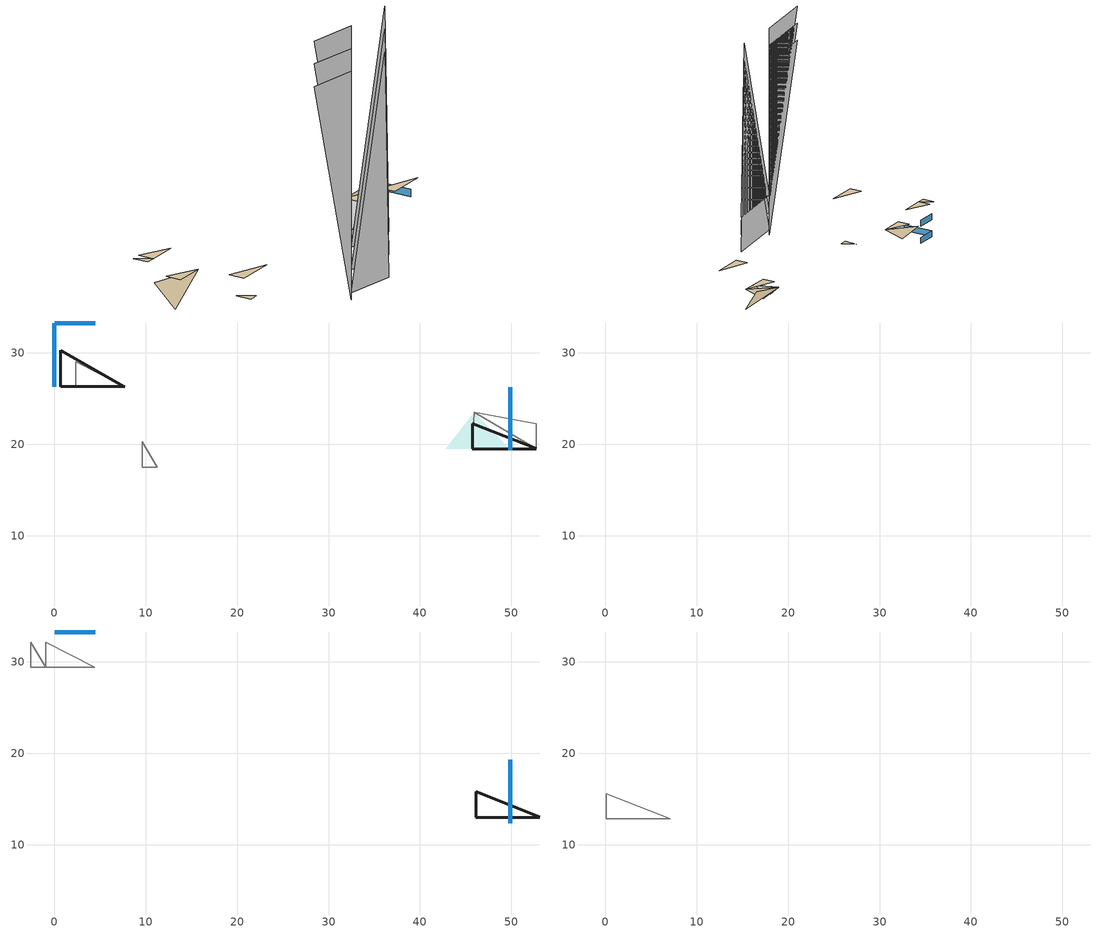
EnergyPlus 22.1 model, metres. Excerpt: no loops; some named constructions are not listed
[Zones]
EnclosedOffice_Mid_6 ZN
 wall outside (nonres_ext_wall): 0.71,30.29,6.96 7.69,26.29,7.76 0.71,26.29,3.25
 wall inside (int_wall): 2.35,29.04 2.35,26.29 7.69,26.29 z7.76
 window (Window_U_0.57_SHGC_0.39): 4.48,33.27 0.03,33.27 z4.98:6.31; 0,33.25 0,26.32 z4.98:6.29
EnclosedOffice_Mid_5 ZN
 wall inside (int_wall): 9.64,20.25 9.64,17.51 11.28,17.51 z3.79
EnclosedOffice_Mid_7 ZN
 wall outside (nonres_ext_wall): 45.74,22.24 45.74,19.5 52.72,19.5 z7.93
 wall inside (int_wall): 45.94,23.5,6.96 52.72,19.5,7.93 45.74,19.5,3.43; 45.94,23.5,6.96 52.72,22.24,7.93 52.72,19.5,3.43
 window (Window_U_0.57_SHGC_0.39): 49.91,19.32 49.91,26.25 z4.98:6.29
 ceiling to MidFloor_Plenum ZN (DropCeiling): 45.94,23.5,6.96 49.79,19.5,7.92 42.81,19.5,3.42
Corridor_Bot_1 ZN
 ceiling to FirstFloor_Plenum ZN (DropCeiling): 16.64,2.74,4.5 5.34,2.74,45.41 16.64,2.74,44.19
Corridor_Bot_2 ZN
 ceiling to FirstFloor_Plenum ZN (DropCeiling): 27.93,2.74,4.5 16.64,2.74,5.72 26.71,2.74,44.19
Corridor_Mid_1 ZN
 ceiling to MidFloor_Plenum ZN (DropCeiling): 16.64,2.74,8.47 5.34,2.74,49.37 16.64,2.74,48.15
Corridor_Mid_2 ZN
 ceiling to MidFloor_Plenum ZN (DropCeiling): 27.93,2.74,8.47 16.64,2.74,9.69 26.71,2.74,48.15
EnclosedOffice_Top_6 ZN
 wall inside (int_wall): -0.95,32.17 -0.95,29.43 4.39,29.43 z11.88; -2.59,32.17 -2.59,29.43 -0.95,29.43 z11.88
 window (Window_U_0.57_SHGC_0.39): 4.48,33.27 0.03,33.27 z8.95:10.27
EnclosedOffice_Top_8 ZN
 wall outside (nonres_ext_wall): 46.14,15.77 46.14,13.02 53.12,13.02 z11
 window (Window_U_0.57_SHGC_0.39): 49.91,12.35 49.91,19.27 z8.95:10.26
Corridor_Top_1 ZN
 ceiling to TopFloor_Plenum ZN (DropCeiling): 16.64,2.74,12.43 5.34,2.74,53.33 16.64,2.74,52.11
Corridor_Top_2 ZN
 ceiling to TopFloor_Plenum ZN (DropCeiling): 27.93,2.74,12.43 16.64,2.74,13.65 26.71,2.74,52.11
EnclosedOffice_Top_4 ZN
 wall inside (int_wall): 0.1,15.55 0.1,12.81 7.08,12.81 z11.7
[Schedule:Compact]
OpenOffice_Bot_3 ZN Occupancy Schedule: Through: 12/31, For: Monday, Until: 07:00, 0, Until: 07:20, 0, Until: 07:40, 0.1, Until: 08:00, 0.2, Until: 08:20, 0.3, Until: 08:40, 0.8, Until: 09:00, 1, Until: 09:20, 1, Until: 09:40, 1, Until: 10:00, 0.8, Until: 10:20, 0.7, Until: 10:40, 0.5, Until: 11:00, 0.6, Until: 11:20, 0.7, Until: 11:40, 0.6, Until: 12:00, 0.6, Until: 12:20, 0.7, Until: 12:40, 0.7, Until: 13:00, 0.4, Until: 13:20, 0.2, Until: 13:40, 0.3, Until: 14:00, 0.4, Until: 14:20, 0.7, Until: 14:40, 0.9, Until: 15:00, 1, Until: 15:20, 1, Until: 15:40, 0.9, Until: 16:00, 0.9, Until: 16:20, 0.9, Until: 16:40, 1, Until: 17:00, 0.8, Until: 17:20, 0.6, Until: 17:40, 0.6, Until: 18:00, 0.6, Until: 18:20, 0.6, Until: 18:40, 0.2, Until: 19:00, 0, Until: 19:20, 0, Until: 19:40, 0, Until: 20:00, 0, Until: 20:20, 0, Until: 20:40, 0, Until: 21:00, 0, Until: 24:00, 0, For: Tuesday, Until: 07:00, 0, Until: 07:20, 0.1, Until: 07:40, 0, Until: 08:00, 0.2, Until: 08:20, 0.6, Until: 08:40, 0.8, Until: 09:00, 0.9, Until: 09:20, 1, Until: 09:40, 1, Until: 10:00, 1, Until: 10:20, 0.9, Until: 10:40, 0.9, Until: 11:00, 0.8, Until: 11:20, 0.8, Until: 11:40, 0.8, Until: 12:00, 0.8, Until: 12:20, 0.9, Until: 12:40, 0.6, Until: 13:00, 0.2, Until: 13:20, 0.2, Until: 13:40, 0.4, Until: 14:00, 0.6, Until: 14:20, 0.6, Until: 14:40, 0.5, Until: 15:00, 0.6, Until: 15:20, 0.8, Until: 15:40, 0.9, Until: 16:00, 0.8, Until: 16:20, 0.8, Until: 16:40, 0.7, Until: 17:00, 0.8, Until: 17:20, 0.8, Until: 17:40, 0.8, Until: 18:00, 0.6, Until: 18:20, 0.5, Until: 18:40, 0.2, Until: 19:00, 0, Until: 19:20, 0.1, Until: 19:40, 0.1, Until: 20:00, 0, Until: 20:20, 0, Until: 20:40, 0, Until: 21:00, 0, Until: 24:00, 0, For: Wednesday, Until: 07:00, 0, Until: 07:20, 0, Until: 07:40, 0, Until: 08:00, 0.2, Until: 08:20, 0.8, Until: 08:40, 0.8, Until: 09:00, 0.8, Until: 09:20, 0.7, Until: 09:40, 0.7, Until: 10:00, 0.8, Until: 10:20, 0.8, Until: 10:40, 0.9, Until: 11:00, 0.9, Until: 11:20, 0.9, Until: 11:40, 0.8, Until: 12:00, 0.9, Until: 12:20, 1, Until: 12:40, 0.9, Until: 13:00, 0.8, Until: 13:20, 0.8, Until: 13:40, 0.5, Until: 14:00, 0.2, Until: 14:20, 0.4, Until: 14:40, 0.8, Until: 15:00, 0.8, Until: 15:20, 0.9, Until: 15:40, 0.9, Until: 16:00, 0.8, Until: 16:20, 0.8, Until: 16:40, 0.8, Until: 17:00, 0.8, Until: 17:20, 0.8, Until: 17:40, 0.6, Until: 18:00, 0.6, Until: 18:20, 0.6, Until: 18:40, 0.4, Until: 19:00, 0.2, Until: 19:20, 0.1, Until: 19:40, 0, Until: 20:00, 0, Until: 20:20, 0, Until: 20:40, 0, Until: 21:00, 0, Until: 24:00, 0, For: Thursday, Until: 07:00, 0, Until: 07:20, 0, Until: 07:40, 0, Until: 08:00, 0.2, Until: 08:20, 0.7, Until: 08:40, 0.9, Until: 09:00, 0.8, Until: 09:20, 0.8, Until: 09:40, 0.6, Until: 10:00, 0.8, Until: 10:20, 0.9, Until: 10:40, 0.9, Until: 11:00, 0.9, Until: 11:20, 0.9, Until: 11:40, 1, Until: 12:00, 1, Until: 12:20, 1, Until: 12:40, 0.9, Until: 13:00, 0.2, Until: 13:20, 0.2, Until: 13:40, 0.6, Until: 14:00, 0.8, Until: 14:20, 0.9, Until: 14:40, 0.9, Until: 15:00, 0.8, Until: 15:20, 0.8, Until: 15:40, 0.8, Until: 16:00, 0.9, Until: 16:20, 1, Until: 16:40, 1, Until: 17:00, 1, Until: 17:20, 1, Until: 17:40, 0.9, Until: 18:00, 0.8, Until: 18:20, 0.6, Until: 18:40, 0.2, Until: 19:00, 0, Until: 19:20, 0, Until: 19:40, 0, Until: 20:00, 0, Until: 20:20, 0, Until: 20:40, 0, Until: 21:00, 0, Until: 24:00, 0, For: Friday, Until: 07:00, 0, Until: 07:20, 0, Until: 07:40, 0, Until: 08:00, 0.2, Until: 08:20, 0.4, Until: 08:40, 0.4, Until: 09:00, 0.4, Until: 09:20, 0.4, Until: 09:40, 0.4, Until: 10:00, 0.4, Until: 10:20, 0.5, Until: 10:40, 0.5, Until: 11:00, 0.5, Until: 11:20, 0.5, Until: 11:40, 0.4, Until: 12:00, 0.4, Until: 12:20, 0.4, Until: 12:40, 0.2, Until: 13:00, 0.2, Until: 13:20, 0.4, Until: 13:40, 0.3, Until: 14:00, 0.3, Until: 14:20, 0.4, Until: 14:40, 0.2, Until: 15:00, 0.3, Until: 15:20, 0.4, Until: 15:40, 0.4, Until: 16:00, 0.4, Until: 16:20, 0.5, Until: 16:40, 0.5, Until: 17:00, 0.5, Until: 17:20, 0.4, Until: 17:40, 0.4, Until: 18:00, 0.4, Until: 18:20, 0.3, Until: 18:40, 0.1, Until: 19:00, 0.1, Until: 19:20, 0, Until: 19:40, 0, Until: 20:00, 0, Until: 20:20, 0, Until: 20:40, 0, Until: 21:00, 0, Until: 24:00, 0, For: Saturday, Until: 07:00, 0, Until: 07:20, 0, Until: 07:40, 0, Until: 08:00, 0, Until: 08:20, 0.1, Until: 08:40, 0.2, Until: 09:00, 0.2, Until: 09:20, 0.2, Until: 09:40, 0.1, Until: 10:00, 0.1, Until: 10:20, 0.1, Until: 10:40, 0.1, Until: 11:00, 0.1, Until: 11:20, 0.1, Until: 11:40, 0, Until: 12:00, 0, Until: 12:20, 0, Until: 12:40, 0, Until: 13:00, 0.1, Until: 13:20, 0.1, Until: 13:40, 0.1, Until: 14:00, 0.1, Until: 14:20, 0, Until: 14:40, 0, Until: 15:00, 0, Until: 15:20, 0, Until: 15:40, 0, Until: 16:00, 0, Until: 24:00, 0, For: Sunday WinterDesignDay Holiday CustomDay1 CustomDay2, Until: 24:00, 0, For: SummerDesignDay, Until: 06:00, 0, Until: 22:00, 1, Until: 24:00, 0.05
OpenOffice_Mid_1 ZN Occupancy Schedule: Through: 12/31, For: Monday, Until: 07:00, 0, Until: 07:20, 0, Until: 07:40, 0, Until: 08:00, 0.6, Until: 08:20, 0.8, Until: 08:40, 0.9, Until: 09:00, 0.9, Until: 09:20, 0.9, Until: 09:40, 0.9, Until: 10:00, 0.8, Until: 10:20, 0.8, Until: 10:40, 0.7, Until: 11:00, 0.8, Until: 11:20, 0.9, Until: 11:40, 1, Until: 12:00, 0.9, Until: 12:20, 0.8, Until: 12:40, 0.4, Until: 13:00, 0.4, Until: 13:20, 0.2, Until: 13:40, 0.3, Until: 14:00, 0.6, Until: 14:20, 0.8, Until: 14:40, 0.9, Until: 15:00, 0.9, Until: 15:20, 0.9, Until: 15:40, 0.9, Until: 16:00, 0.8, Until: 16:20, 0.8, Until: 16:40, 0.9, Until: 17:00, 1, Until: 17:20, 1, Until: 17:40, 0.8, Until: 18:00, 0.7, Until: 18:20, 0.4, Until: 18:40, 0.3, Until: 19:00, 0.2, Until: 19:20, 0, Until: 19:40, 0, Until: 20:00, 0, Until: 20:20, 0, Until: 20:40, 0, Until: 21:00, 0, Until: 24:00, 0, For: Tuesday, Until: 07:00, 0, Until: 07:20, 0, Until: 07:40, 0, Until: 08:00, 0.2, Until: 08:20, 0.6, Until: 08:40, 0.7, Until: 09:00, 0.8, Until: 09:20, 0.9, Until: 09:40, 1, Until: 10:00, 0.9, Until: 10:20, 0.8, Until: 10:40, 0.5, Until: 11:00, 0.6, Until: 11:20, 0.8, Until: 11:40, 1, Until: 12:00, 1, Until: 12:20, 1, Until: 12:40, 0.4, Until: 13:00, 0.4, Until: 13:20, 0.4, Until: 13:40, 0.3, Until: 14:00, 0.4, Until: 14:20, 0.8, Until: 14:40, 0.7, Until: 15:00, 0.8, Until: 15:20, 0.9, Until: 15:40, 0.9, Until: 16:00, 0.8, Until: 16:20, 0.7, Until: 16:40, 0.8, Until: 17:00, 0.7, Until: 17:20, 0.6, Until: 17:40, 0.8, Until: 18:00, 0.7, Until: 18:20, 0.7, Until: 18:40, 0.4, Until: 19:00, 0.2, Until: 19:20, 0, Until: 19:40, 0, Until: 20:00, 0, Until: 20:20, 0, Until: 20:40, 0, Until: 21:00, 0, Until: 24:00, 0, For: Wednesday, Until: 07:00, 0, Until: 07:20, 0, Until: 07:40, 0, Until: 08:00, 0.3, Until: 08:20, 0.8, Until: 08:40, 0.9, Until: 09:00, 0.9, Until: 09:20, 0.9, Until: 09:40, 0.9, Until: 10:00, 1, Until: 10:20, 1, Until: 10:40, 1, Until: 11:00, 1, Until: 11:20, 0.9, Until: 11:40, 0.8, Until: 12:00, 0.8, Until: 12:20, 0.9, Until: 12:40, 0.8, Until: 13:00, 0.6, Until: 13:20, 0.4, Until: 13:40, 0.2, Until: 14:00, 0.4, Until: 14:20, 0.8, Until: 14:40, 0.8, Until: 15:00, 0.9, Until: 15:20, 1, Until: 15:40, 1, Until: 16:00, 1, Until: 16:20, 0.9, Until: 16:40, 0.7, Until: 17:00, 0.7, Until: 17:20, 0.7, Until: 17:40, 0.6, Until: 18:00, 0.7, Until: 18:20, 0.7, Until: 18:40, 0.3, Until: 19:00, 0.4, Until: 19:20, 0.3, Until: 19:40, 0.1, Until: 20:00, 0, Until: 20:20, 0, Until: 20:40, 0, Until: 21:00, 0, Until: 24:00, 0, For: Thursday, Until: 07:00, 0, Until: 07:20, 0, Until: 07:40, 0.1, Until: 08:00, 0.2, Until: 08:20, 0.5, Until: 08:40, 0.7, Until: 09:00, 0.8, Until: 09:20, 0.9, Until: 09:40, 0.9, Until: 10:00, 0.9, Until: 10:20, 0.9, Until: 10:40, 0.7, Until: 11:00, 0.7, Until: 11:20, 0.7, Until: 11:40, 0.9, Until: 12:00, 1, Until: 12:20, 1, Until: 12:40, 0.6, Until: 13:00, 0.4, Until: 13:20, 0.6, Until: 13:40, 0.4, Until: 14:00, 0.7, Until: 14:20, 0.8, Until: 14:40, 0.8, Until: 15:00, 0.8, Until: 15:20, 0.9, Until: 15:40, 0.8, Until: 16:00, 0.9, Until: 16:20, 1, Until: 16:40, 1, Until: 17:00, 1, Until: 17:20, 1, Until: 17:40, 0.8, Until: 18:00, 0.7, Until: 18:20, 0.6, Until: 18:40, 0.6, Until: 19:00, 0.4, Until: 19:20, 0, Until: 19:40, 0.1, Until: 20:00, 0, Until: 20:20, 0, Until: 20:40, 0, Until: 21:00, 0, Until: 24:00, 0, For: Friday, Until: 07:00, 0, Until: 07:20, 0, Until: 07:40, 0, Until: 08:00, 0.1, Until: 08:20, 0.3, Until: 08:40, 0.4, Until: 09:00, 0.4, Until: 09:20, 0.4, Until: 09:40, 0.4, Until: 10:00, 0.5, Until: 10:20, 0.5, Until: 10:40, 0.4, Until: 11:00, 0.4, Until: 11:20, 0.4, Until: 11:40, 0.4, Until: 12:00, 0.4, Until: 12:20, 0.4, Until: 12:40, 0.3, Until: 13:00, 0.2, Until: 13:20, 0.1, Until: 13:40, 0.1, Until: 14:00, 0.3, Until: 14:20, 0.4, Until: 14:40, 0.4, Until: 15:00, 0.4, Until: 15:20, 0.4, Until: 15:40, 0.4, Until: 16:00, 0.4, Until: 16:20, 0.4, Until: 16:40, 0.4, Until: 17:00, 0.4, Until: 17:20, 0.4, Until: 17:40, 0.4, Until: 18:00, 0.3, Until: 18:20, 0.4, Until: 18:40, 0.2, Until: 19:00, 0, Until: 19:20, 0, Until: 19:40, 0, Until: 20:00, 0, Until: 20:20, 0, Until: 20:40, 0, Until: 21:00, 0, Until: 24:00, 0, For: Saturday, Until: 07:00, 0, Until: 07:20, 0, Until: 07:40, 0, Until: 08:00, 0, Until: 08:20, 0.1, Until: 08:40, 0.1, Until: 09:00, 0.2, Until: 09:20, 0.2, Until: 09:40, 0.2, Until: 10:00, 0.1, Until: 10:20, 0.1, Until: 10:40, 0.1, Until: 11:00, 0.1, Until: 11:20, 0.1, Until: 11:40, 0.1, Until: 12:00, 0.1, Until: 12:20, 0, Until: 12:40, 0, Until: 13:00, 0, Until: 13:20, 0.1, Until: 13:40, 0.1, Until: 14:00, 0.1, Until: 14:20, 0, Until: 14:40, 0, Until: 15:00, 0, Until: 15:20, 0, Until: 15:40, 0, Until: 16:00, 0, Until: 24:00, 0, For: Sunday WinterDesignDay Holiday CustomDay1 CustomDay2, Until: 24:00, 0, For: SummerDesignDay, Until: 06:00, 0, Until: 22:00, 1, Until: 24:00, 0.05
OpenOffice_Mid_2 ZN Occupancy Schedule: Through: 12/31, For: Monday, Until: 07:00, 0, Until: 07:20, 0, Until: 07:40, 0.091, Until: 08:00, 0.364, Until: 08:20, 0.727, Until: 08:40, 0.909, Until: 09:00, 1, Until: 09:20, 1, Until: 09:40, 0.909, Until: 10:00, 0.818, Until: 10:20, 0.727, Until: 10:40, 0.545, Until: 11:00, 0.636, Until: 11:20, 0.727, Until: 11:40, 0.727, Until: 12:00, 0.727, Until: 12:20, 0.727, Until: 12:40, 0.727, Until: 13:00, 0.545, Until: 13:20, 0.364, Until: 13:40, 0.182, Until: 14:00, 0.455, Until: 14:20, 0.818, Until: 14:40, 0.909, Until: 15:00, 0.909, Until: 15:20, 1, Until: 15:40, 0.909, Until: 16:00, 0.909, Until: 16:20, 0.818, Until: 16:40, 0.727, Until: 17:00, 0.636, Until: 17:20, 0.545, Until: 17:40, 0.727, Until: 18:00, 0.545, Until: 18:20, 0.364, Until: 18:40, 0.364, Until: 19:00, 0.182, Until: 19:20, 0, Until: 19:40, 0, Until: 20:00, 0, Until: 20:20, 0, Until: 20:40, 0, Until: 21:00, 0, Until: 24:00, 0, For: Tuesday, Until: 07:00, 0, Until: 07:20, 0, Until: 07:40, 0, Until: 08:00, 0.182, Until: 08:20, 0.727, Until: 08:40, 0.909, Until: 09:00, 0.909, Until: 09:20, 0.909, Until: 09:40, 0.909, Until: 10:00, 0.909, Until: 10:20, 1, Until: 10:40, 1, Until: 11:00, 0.909, Until: 11:20, 0.727, Until: 11:40, 0.727, Until: 12:00, 0.727, Until: 12:20, 0.636, Until: 12:40, 0.545, Until: 13:00, 0.364, Until: 13:20, 0.182, Until: 13:40, 0.364, Until: 14:00, 0.545, Until: 14:20, 0.545, Until: 14:40, 0.636, Until: 15:00, 0.818, Until: 15:20, 1, Until: 15:40, 1, Until: 16:00, 0.727, Until: 16:20, 0.545, Until: 16:40, 0.818, Until: 17:00, 0.727, Until: 17:20, 0.727, Until: 17:40, 0.727, Until: 18:00, 0.545, Until: 18:20, 0.364, Until: 18:40, 0.273, Until: 19:00, 0.273, Until: 19:20, 0.182, Until: 19:40, 0, Until: 20:00, 0, Until: 20:20, 0, Until: 20:40, 0, Until: 21:00, 0, Until: 24:00, 0, For: Wednesday, Until: 07:00, 0, Until: 07:20, 0, Until: 07:40, 0, Until: 08:00, 0.182, Until: 08:20, 0.545, Until: 08:40, 0.545, Until: 09:00, 0.545, Until: 09:20, 0.636, Until: 09:40, 0.545, Until: 10:00, 0.727, Until: 10:20, 0.818, Until: 10:40, 0.909, Until: 11:00, 0.909, Until: 11:20, 0.818, Until: 11:40, 0.818, Until: 12:00, 0.727, Until: 12:20, 0.636, Until: 12:40, 0.636, Until: 13:00, 0.455, Until: 13:20, 0.182, Until: 13:40, 0.364, Until: 14:00, 0.545, Until: 14:20, 0.727, Until: 14:40, 0.545, Until: 15:00, 0.545, Until: 15:20, 0.455, Until: 15:40, 0.727, Until: 16:00, 0.727, Until: 16:20, 0.818, Until: 16:40, 0.727, Until: 17:00, 0.818, Until: 17:20, 0.909, Until: 17:40, 0.818, Until: 18:00, 0.727, Until: 18:20, 0.364, Until: 18:40, 0.273, Until: 19:00, 0, Until: 19:20, 0, Until: 19:40, 0, Until: 20:00, 0, Until: 20:20, 0, Until: 20:40, 0, Until: 21:00, 0, Until: 24:00, 0, For: Thursday, Until: 07:00, 0, Until: 07:20, 0, Until: 07:40, 0.091, Until: 08:00, 0.364, Until: 08:20, 0.545, Until: 08:40, 0.545, Until: 09:00, 0.727, Until: 09:20, 0.909, Until: 09:40, 0.909, Until: 10:00, 0.909, Until: 10:20, 0.909, Until: 10:40, 0.818, Until: 11:00, 0.727, Until: 11:20, 0.636, Until: 11:40, 0.818, Until: 12:00, 0.818, Until: 12:20, 0.818, Until: 12:40, 0.727, Until: 13:00, 0.818, Until: 13:20, 0.727, Until: 13:40, 0.364, Until: 14:00, 0.364, Until: 14:20, 0.545, Until: 14:40, 0.909, Until: 15:00, 0.818, Until: 15:20, 0.727, Until: 15:40, 1, Until: 16:00, 0.909, Until: 16:20, 0.909, Until: 16:40, 0.727, Until: 17:00, 0.727, Until: 17:20, 0.727, Until: 17:40, 0.727, Until: 18:00, 0.727, Until: 18:20, 0.545, Until: 18:40, 0.364, Until: 19:00, 0.273, Until: 19:20, 0, Until: 19:40, 0, Until: 20:00, 0, Until: 20:20, 0, Until: 20:40, 0, Until: 21:00, 0, Until: 24:00, 0, For: Friday, Until: 07:00, 0, Until: 07:20, 0, Until: 07:40, 0, Until: 08:00, 0.182, Until: 08:20, 0.364, Until: 08:40, 0.545, Until: 09:00, 0.545, Until: 09:20, 0.545, Until: 09:40, 0.545, Until: 10:00, 0.455, Until: 10:20, 0.364, Until: 10:40, 0.364, Until: 11:00, 0.455, Until: 11:20, 0.455, Until: 11:40, 0.273, Until: 12:00, 0.273, Until: 12:20, 0.364, Until: 12:40, 0.455, Until: 13:00, 0.364, Until: 13:20, 0.273, Until: 13:40, 0.182, Until: 14:00, 0.182, Until: 14:20, 0.273, Until: 14:40, 0.364, Until: 15:00, 0.364, Until: 15:20, 0.364, Until: 15:40, 0.455, Until: 16:00, 0.455, Until: 16:20, 0.455, Until: 16:40, 0.455, Until: 17:00, 0.455, Until: 17:20, 0.455, Until: 17:40, 0.364, Until: 18:00, 0.364, Until: 18:20, 0.273, Until: 18:40, 0.091, Until: 19:00, 0.091, Until: 19:20, 0, Until: 19:40, 0, Until: 20:00, 0, Until: 20:20, 0, Until: 20:40, 0, Until: 21:00, 0, Until: 24:00, 0, For: Saturday, Until: 07:00, 0, Until: 07:20, 0, Until: 07:40, 0, Until: 08:00, 0.091, Until: 08:20, 0.182, Until: 08:40, 0.182, Until: 09:00, 0.091, Until: 09:20, 0.091, Until: 09:40, 0.091, Until: 10:00, 0.091, Until: 10:20, 0.182, Until: 10:40, 0.091, Until: 11:00, 0.182, Until: 11:20, 0.182, Until: 11:40, 0.091, Until: 12:00, 0, Until: 12:20, 0.091, Until: 12:40, 0.091, Until: 13:00, 0, Until: 13:20, 0, Until: 13:40, 0, Until: 14:00, 0, Until: 14:20, 0, Until: 14:40, 0, Until: 15:00, 0, Until: 15:20, 0, Until: 15:40, 0, Until: 16:00, 0, Until: 24:00, 0, For: Sunday WinterDesignDay Holiday CustomDay1 CustomDay2, Until: 24:00, 0, For: SummerDesignDay, Until: 06:00, 0, Until: 22:00, 1, Until: 24:00, 0.05
OpenOffice_Mid_3 ZN Occupancy Schedule: Through: 12/31, For: Monday, Until: 07:00, 0, Until: 07:20, 0, Until: 07:40, 0, Until: 08:00, 0.444, Until: 08:20, 0.889, Until: 08:40, 1, Until: 09:00, 0.889, Until: 09:20, 0.889, Until: 09:40, 0.889, Until: 10:00, 0.889, Until: 10:20, 0.778, Until: 10:40, 0.667, Until: 11:00, 0.778, Until: 11:20, 0.889, Until: 11:40, 0.778, Until: 12:00, 0.778, Until: 12:20, 0.778, Until: 12:40, 0.667, Until: 13:00, 0.444, Until: 13:20, 0.222, Until: 13:40, 0.333, Until: 14:00, 0.444, Until: 14:20, 0.778, Until: 14:40, 1, Until: 15:00, 1, Until: 15:20, 1, Until: 15:40, 0.778, Until: 16:00, 0.778, Until: 16:20, 0.778, Until: 16:40, 0.889, Until: 17:00, 0.889, Until: 17:20, 0.778, Until: 17:40, 0.889, Until: 18:00, 0.778, Until: 18:20, 0.444, Until: 18:40, 0.222, Until: 19:00, 0.222, Until: 19:20, 0, Until: 19:40, 0, Until: 20:00, 0, Until: 20:20, 0, Until: 20:40, 0, Until: 21:00, 0, Until: 24:00, 0, For: Tuesday, Until: 07:00, 0, Until: 07:20, 0, Until: 07:40, 0, Until: 08:00, 0.222, Until: 08:20, 0.667, Until: 08:40, 0.778, Until: 09:00, 0.889, Until: 09:20, 0.889, Until: 09:40, 0.889, Until: 10:00, 0.889, Until: 10:20, 0.889, Until: 10:40, 1, Until: 11:00, 0.889, Until: 11:20, 0.889, Until: 11:40, 0.889, Until: 12:00, 0.889, Until: 12:20, 0.889, Until: 12:40, 0.667, Until: 13:00, 0.444, Until: 13:20, 0.333, Until: 13:40, 0.222, Until: 14:00, 0.444, Until: 14:20, 0.667, Until: 14:40, 0.667, Until: 15:00, 0.778, Until: 15:20, 0.778, Until: 15:40, 0.889, Until: 16:00, 0.889, Until: 16:20, 0.889, Until: 16:40, 0.778, Until: 17:00, 0.556, Until: 17:20, 0.333, Until: 17:40, 0.222, Until: 18:00, 0.222, Until: 18:20, 0.222, Until: 18:40, 0, Until: 19:00, 0.222, Until: 19:20, 0, Until: 19:40, 0, Until: 20:00, 0, Until: 20:20, 0, Until: 20:40, 0, Until: 21:00, 0, Until: 24:00, 0, For: Wednesday, Until: 07:00, 0, Until: 07:20, 0, Until: 07:40, 0.111, Until: 08:00, 0.444, Until: 08:20, 0.889, Until: 08:40, 0.889, Until: 09:00, 0.889, Until: 09:20, 0.778, Until: 09:40, 0.444, Until: 10:00, 0.667, Until: 10:20, 0.778, Until: 10:40, 0.889, Until: 11:00, 0.889, Until: 11:20, 1, Until: 11:40, 0.889, Until: 12:00, 0.889, Until: 12:20, 0.778, Until: 12:40, 0.667, Until: 13:00, 0.333, Until: 13:20, 0.111, Until: 13:40, 0.556, Until: 14:00, 0.889, Until: 14:20, 1, Until: 14:40, 1, Until: 15:00, 1, Until: 15:20, 1, Until: 15:40, 0.889, Until: 16:00, 0.889, Until: 16:20, 0.778, Until: 16:40, 0.444, Until: 17:00, 0.444, Until: 17:20, 0.556, Until: 17:40, 0.667, Until: 18:00, 0.667, Until: 18:20, 0.556, Until: 18:40, 0.444, Until: 19:00, 0.333, Until: 19:20, 0.222, Until: 19:40, 0, Until: 20:00, 0, Until: 20:20, 0, Until: 20:40, 0, Until: 21:00, 0, Until: 24:00, 0, For: Thursday, Until: 07:00, 0, Until: 07:20, 0, Until: 07:40, 0.111, Until: 08:00, 0.222, Until: 08:20, 0.333, Until: 08:40, 0.778, Until: 09:00, 0.778, Until: 09:20, 0.889, Until: 09:40, 0.778, Until: 10:00, 0.667, Until: 10:20, 0.667, Until: 10:40, 1, Until: 11:00, 0.889, Until: 11:20, 0.889, Until: 11:40, 0.778, Until: 12:00, 0.889, Until: 12:20, 0.778, Until: 12:40, 0.556, Until: 13:00, 0.667, Until: 13:20, 0.667, Until: 13:40, 0.222, Until: 14:00, 0.222, Until: 14:20, 0.444, Until: 14:40, 0.667, Until: 15:00, 0.667, Until: 15:20, 0.556, Until: 15:40, 0.667, Until: 16:00, 0.778, Until: 16:20, 0.889, Until: 16:40, 0.778, Until: 17:00, 0.667, Until: 17:20, 0.667, Until: 17:40, 0.556, Until: 18:00, 0.556, Until: 18:20, 0.444, Until: 18:40, 0.444, Until: 19:00, 0.222, Until: 19:20, 0, Until: 19:40, 0.111, Until: 20:00, 0, Until: 20:20, 0, Until: 20:40, 0, Until: 21:00, 0, Until: 24:00, 0, For: Friday, Until: 07:00, 0, Until: 07:20, 0, Until: 07:40, 0, Until: 08:00, 0.333, Until: 08:20, 0.444, Until: 08:40, 0.222, Until: 09:00, 0.333, Until: 09:20, 0.333, Until: 09:40, 0.444, Until: 10:00, 0.444, Until: 10:20, 0.444, Until: 10:40, 0.444, Until: 11:00, 0.444, Until: 11:20, 0.444, Until: 11:40, 0.444, Until: 12:00, 0.333, Until: 12:20, 0.222, Until: 12:40, 0.444, Until: 13:00, 0.222, Until: 13:20, 0.222, Until: 13:40, 0.333, Until: 14:00, 0.444, Until: 14:20, 0.444, Until: 14:40, 0.333, Until: 15:00, 0.333, Until: 15:20, 0.333, Until: 15:40, 0.444, Until: 16:00, 0.444, Until: 16:20, 0.444, Until: 16:40, 0.444, Until: 17:00, 0.333, Until: 17:20, 0.333, Until: 17:40, 0.222, Until: 18:00, 0.333, Until: 18:20, 0.444, Until: 18:40, 0.222, Until: 19:00, 0.111, Until: 19:20, 0, Until: 19:40, 0, Until: 20:00, 0, Until: 20:20, 0, Until: 20:40, 0, Until: 21:00, 0, Until: 24:00, 0, For: Saturday, Until: 07:00, 0, Until: 07:20, 0, Until: 07:40, 0, Until: 08:00, 0, Until: 08:20, 0.111, Until: 08:40, 0.111, Until: 09:00, 0.111, Until: 09:20, 0.111, Until: 09:40, 0.111, Until: 10:00, 0.111, Until: 10:20, 0.111, Until: 10:40, 0.111, Until: 11:00, 0.111, Until: 11:20, 0.111, Until: 11:40, 0.111, Until: 12:00, 0, Until: 12:20, 0, Until: 12:40, 0, Until: 13:00, 0.111, Until: 13:20, 0.111, Until: 13:40, 0, Until: 14:00, 0, Until: 14:20, 0, Until: 14:40, 0, Until: 15:00, 0, Until: 15:20, 0, Until: 15:40, 0, Until: 16:00, 0, Until: 24:00, 0, For: Sunday WinterDesignDay Holiday CustomDay1 CustomDay2, Until: 24:00, 0, For: SummerDesignDay, Until: 06:00, 0, Until: 22:00, 1, Until: 24:00, 0.05
OpenOffice_Mid_4 ZN Occupancy Schedule: Through: 12/31, For: Monday, Until: 07:00, 0, Until: 07:20, 0, Until: 07:40, 0, Until: 08:00, 0.222, Until: 08:20, 0.889, Until: 08:40, 0.889, Until: 09:00, 0.889, Until: 09:20, 1, Until: 09:40, 0.889, Until: 10:00, 0.889, Until: 10:20, 0.778, Until: 10:40, 0.667, Until: 11:00, 0.667, Until: 11:20, 0.778, Until: 11:40, 0.778, Until: 12:00, 0.889, Until: 12:20, 0.889, Until: 12:40, 0.667, Until: 13:00, 0.444, Until: 13:20, 0.444, Until: 13:40, 0.333, Until: 14:00, 0.667, Until: 14:20, 0.778, Until: 14:40, 0.889, Until: 15:00, 0.889, Until: 15:20, 0.778, Until: 15:40, 0.778, Until: 16:00, 0.667, Until: 16:20, 0.556, Until: 16:40, 0.889, Until: 17:00, 0.889, Until: 17:20, 0.778, Until: 17:40, 0.444, Until: 18:00, 0.333, Until: 18:20, 0.222, Until: 18:40, 0.222, Until: 19:00, 0.111, Until: 19:20, 0, Until: 19:40, 0, Until: 20:00, 0, Until: 20:20, 0, Until: 20:40, 0, Until: 21:00, 0, Until: 24:00, 0, For: Tuesday, Until: 07:00, 0, Until: 07:20, 0, Until: 07:40, 0.222, Until: 08:00, 0.667, Until: 08:20, 0.889, Until: 08:40, 0.778, Until: 09:00, 0.778, Until: 09:20, 0.778, Until: 09:40, 0.778, Until: 10:00, 0.889, Until: 10:20, 1, Until: 10:40, 0.889, Until: 11:00, 0.889, Until: 11:20, 0.889, Until: 11:40, 0.889, Until: 12:00, 0.889, Until: 12:20, 0.889, Until: 12:40, 0.667, Until: 13:00, 0.444, Until: 13:20, 0.444, Until: 13:40, 0.667, Until: 14:00, 0.667, Until: 14:20, 0.778, Until: 14:40, 0.667, Until: 15:00, 0.667, Until: 15:20, 0.667, Until: 15:40, 1, Until: 16:00, 0.778, Until: 16:20, 0.556, Until: 16:40, 0.556, Until: 17:00, 0.556, Until: 17:20, 0.556, Until: 17:40, 0.667, Until: 18:00, 0.667, Until: 18:20, 0.444, Until: 18:40, 0.111, Until: 19:00, 0, Until: 19:20, 0, Until: 19:40, 0, Until: 20:00, 0, Until: 20:20, 0, Until: 20:40, 0, Until: 21:00, 0, Until: 24:00, 0, For: Wednesday, Until: 07:00, 0, Until: 07:20, 0, Until: 07:40, 0.111, Until: 08:00, 0.333, Until: 08:20, 0.444, Until: 08:40, 0.889, Until: 09:00, 0.778, Until: 09:20, 0.667, Until: 09:40, 0.556, Until: 10:00, 0.667, Until: 10:20, 0.667, Until: 10:40, 0.778, Until: 11:00, 0.889, Until: 11:20, 0.889, Until: 11:40, 0.889, Until: 12:00, 0.889, Until: 12:20, 0.778, Until: 12:40, 0.667, Until: 13:00, 0.556, Until: 13:20, 0.444, Until: 13:40, 0.444, Until: 14:00, 0.667, Until: 14:20, 0.889, Until: 14:40, 0.889, Until: 15:00, 0.889, Until: 15:20, 0.889, Until: 15:40, 0.667, Until: 16:00, 0.667, Until: 16:20, 0.778, Until: 16:40, 0.778, Until: 17:00, 0.778, Until: 17:20, 0.778, Until: 17:40, 0.778, Until: 18:00, 0.667, Until: 18:20, 0.556, Until: 18:40, 0.222, Until: 19:00, 0.222, Until: 19:20, 0, Until: 19:40, 0, Until: 20:00, 0, Until: 20:20, 0, Until: 20:40, 0, Until: 21:00, 0, Until: 24:00, 0, For: Thursday, Until: 07:00, 0, Until: 07:20, 0, Until: 07:40, 0.222, Until: 08:00, 0.333, Until: 08:20, 0.556, Until: 08:40, 0.667, Until: 09:00, 0.778, Until: 09:20, 0.778, Until: 09:40, 0.889, Until: 10:00, 0.889, Until: 10:20, 0.778, Until: 10:40, 0.778, Until: 11:00, 0.778, Until: 11:20, 0.778, Until: 11:40, 1, Until: 12:00, 1, Until: 12:20, 1, Until: 12:40, 0.778, Until: 13:00, 0.556, Until: 13:20, 0.444, Until: 13:40, 0.444, Until: 14:00, 0.444, Until: 14:20, 0.667, Until: 14:40, 0.444, Until: 15:00, 0.667, Until: 15:20, 1, Until: 15:40, 1, Until: 16:00, 0.889, Until: 16:20, 0.889, Until: 16:40, 1, Until: 17:00, 1, Until: 17:20, 1, Until: 17:40, 0.778, Until: 18:00, 0.667, Until: 18:20, 0.556, Until: 18:40, 0.222, Until: 19:00, 0, Until: 19:20, 0, Until: 19:40, 0, Until: 20:00, 0, Until: 20:20, 0, Until: 20:40, 0, Until: 21:00, 0, Until: 24:00, 0, For: Friday, Until: 07:00, 0, Until: 07:20, 0, Until: 07:40, 0, Until: 08:00, 0.222, Until: 08:20, 0.222, Until: 08:40, 0.444, Until: 09:00, 0.444, Until: 09:20, 0.444, Until: 09:40, 0.444, Until: 10:00, 0.444, Until: 10:20, 0.444, Until: 10:40, 0.444, Until: 11:00, 0.444, Until: 11:20, 0.444, Until: 11:40, 0.444, Until: 12:00, 0.444, Until: 12:20, 0.444, Until: 12:40, 0.333, Until: 13:00, 0.222, Until: 13:20, 0, Until: 13:40, 0.111, Until: 14:00, 0.333, Until: 14:20, 0.333, Until: 14:40, 0.444, Until: 15:00, 0.444, Until: 15:20, 0.444, Until: 15:40, 0.444, Until: 16:00, 0.444, Until: 16:20, 0.444, Until: 16:40, 0.444, Until: 17:00, 0.444, Until: 17:20, 0.444, Until: 17:40, 0.444, Until: 18:00, 0.444, Until: 18:20, 0.333, Until: 18:40, 0.222, Until: 19:00, 0.222, Until: 19:20, 0, Until: 19:40, 0, Until: 20:00, 0, Until: 20:20, 0, Until: 20:40, 0, Until: 21:00, 0, Until: 24:00, 0, For: Saturday, Until: 07:00, 0, Until: 07:20, 0, Until: 07:40, 0, Until: 08:00, 0, Until: 08:20, 0.111, Until: 08:40, 0.111, Until: 09:00, 0.111, Until: 09:20, 0.111, Until: 09:40, 0.111, Until: 10:00, 0.111, Until: 10:20, 0.111, Until: 10:40, 0.111, Until: 11:00, 0.111, Until: 11:20, 0.111, Until: 11:40, 0.111, Until: 12:00, 0, Until: 12:20, 0, Until: 12:40, 0, Until: 13:00, 0, Until: 13:20, 0.111, Until: 13:40, 0, Until: 14:00, 0, Until: 14:20, 0, Until: 14:40, 0, Until: 15:00, 0, Until: 15:20, 0, Until: 15:40, 0, Until: 16:00, 0, Until: 24:00, 0, For: Sunday WinterDesignDay Holiday CustomDay1 CustomDay2, Until: 24:00, 0, For: SummerDesignDay, Until: 06:00, 0, Until: 22:00, 1, Until: 24:00, 0.05
OpenOffice_Top_1 ZN Occupancy Schedule: Through: 12/31, For: Monday, Until: 07:00, 0, Until: 07:20, 0, Until: 07:40, 0, Until: 08:00, 0.2, Until: 08:20, 0.8, Until: 08:40, 1, Until: 09:00, 0.9, Until: 09:20, 0.8, Until: 09:40, 0.8, Until: 10:00, 0.8, Until: 10:20, 0.7, Until: 10:40, 0.6, Until: 11:00, 0.6, Until: 11:20, 0.6, Until: 11:40, 0.8, Until: 12:00, 0.9, Until: 12:20, 1, Until: 12:40, 0.6, Until: 13:00, 0.4, Until: 13:20, 0.2, Until: 13:40, 0.3, Until: 14:00, 0.4, Until: 14:20, 0.7, Until: 14:40, 0.9, Until: 15:00, 1, Until: 15:20, 1, Until: 15:40, 0.9, Until: 16:00, 1, Until: 16:20, 1, Until: 16:40, 1, Until: 17:00, 1, Until: 17:20, 0.9, Until: 17:40, 0.8, Until: 18:00, 0.7, Until: 18:20, 0.6, Until: 18:40, 0.4, Until: 19:00, 0.3, Until: 19:20, 0, Until: 19:40, 0, Until: 20:00, 0, Until: 20:20, 0, Until: 20:40, 0, Until: 21:00, 0, Until: 24:00, 0, For: Tuesday, Until: 07:00, 0, Until: 07:20, 0, Until: 07:40, 0, Until: 08:00, 0.2, Until: 08:20, 0.6, Until: 08:40, 0.7, Until: 09:00, 0.9, Until: 09:20, 1, Until: 09:40, 1, Until: 10:00, 0.8, Until: 10:20, 0.7, Until: 10:40, 0.9, Until: 11:00, 0.8, Until: 11:20, 0.8, Until: 11:40, 0.8, Until: 12:00, 0.8, Until: 12:20, 0.6, Until: 12:40, 0.4, Until: 13:00, 0.2, Until: 13:20, 0.4, Until: 13:40, 0.6, Until: 14:00, 0.6, Until: 14:20, 0.4, Until: 14:40, 0.6, Until: 15:00, 0.7, Until: 15:20, 0.8, Until: 15:40, 1, Until: 16:00, 1, Until: 16:20, 0.9, Until: 16:40, 0.9, Until: 17:00, 0.8, Until: 17:20, 0.6, Until: 17:40, 0.9, Until: 18:00, 0.7, Until: 18:20, 0.4, Until: 18:40, 0.4, Until: 19:00, 0.1, Until: 19:20, 0, Until: 19:40, 0, Until: 20:00, 0, Until: 20:20, 0.1, Until: 20:40, 0.1, Until: 21:00, 0, Until: 24:00, 0, For: Wednesday, Until: 07:00, 0, Until: 07:20, 0, Until: 07:40, 0, Until: 08:00, 0.4, Until: 08:20, 0.8, Until: 08:40, 0.8, Until: 09:00, 0.8, Until: 09:20, 0.9, Until: 09:40, 0.8, Until: 10:00, 0.8, Until: 10:20, 0.8, Until: 10:40, 0.7, Until: 11:00, 0.7, Until: 11:20, 0.7, Until: 11:40, 0.7, Until: 12:00, 0.8, Until: 12:20, 0.8, Until: 12:40, 0.8, Until: 13:00, 0.4, Until: 13:20, 0.2, Until: 13:40, 0.4, Until: 14:00, 0.6, Until: 14:20, 1, Until: 14:40, 1, Until: 15:00, 1, Until: 15:20, 1, Until: 15:40, 1, Until: 16:00, 1, Until: 16:20, 0.9, Until: 16:40, 0.9, Until: 17:00, 0.9, Until: 17:20, 0.9, Until: 17:40, 0.6, Until: 18:00, 0.4, Until: 18:20, 0.4, Until: 18:40, 0.2, Until: 19:00, 0, Until: 19:20, 0, Until: 19:40, 0.1, Until: 20:00, 0, Until: 20:20, 0, Until: 20:40, 0, Until: 21:00, 0, Until: 24:00, 0, For: Thursday, Until: 07:00, 0, Until: 07:20, 0, Until: 07:40, 0, Until: 08:00, 0.1, Until: 08:20, 0.4, Until: 08:40, 0.8, Until: 09:00, 1, Until: 09:20, 1, Until: 09:40, 1, Until: 10:00, 1, Until: 10:20, 0.9, Until: 10:40, 1, Until: 11:00, 1, Until: 11:20, 1, Until: 11:40, 0.7, Until: 12:00, 0.8, Until: 12:20, 0.8, Until: 12:40, 0.9, Until: 13:00, 0.4, Until: 13:20, 0.2, Until: 13:40, 0.4, Until: 14:00, 0.8, Until: 14:20, 0.9, Until: 14:40, 0.9, Until: 15:00, 0.7, Until: 15:20, 0.5, Until: 15:40, 0.8, Until: 16:00, 0.9, Until: 16:20, 1, Until: 16:40, 0.8, Until: 17:00, 0.8, Until: 17:20, 0.8, Until: 17:40, 0.7, Until: 18:00, 0.5, Until: 18:20, 0.5, Until: 18:40, 0.4, Until: 19:00, 0.2, Until: 19:20, 0, Until: 19:40, 0, Until: 20:00, 0, Until: 20:20, 0, Until: 20:40, 0, Until: 21:00, 0, Until: 24:00, 0, For: Friday, Until: 07:00, 0, Until: 07:20, 0, Until: 07:40, 0.1, Until: 08:00, 0.2, Until: 08:20, 0.3, Until: 08:40, 0.4, Until: 09:00, 0.4, Until: 09:20, 0.4, Until: 09:40, 0.3, Until: 10:00, 0.3, Until: 10:20, 0.4, Until: 10:40, 0.4, Until: 11:00, 0.4, Until: 11:20, 0.5, Until: 11:40, 0.3, Until: 12:00, 0.3, Until: 12:20, 0.3, Until: 12:40, 0.2, Until: 13:00, 0.2, Until: 13:20, 0.2, Until: 13:40, 0.2, Until: 14:00, 0.2, Until: 14:20, 0.3, Until: 14:40, 0.4, Until: 15:00, 0.4, Until: 15:20, 0.4, Until: 15:40, 0.4, Until: 16:00, 0.4, Until: 16:20, 0.4, Until: 16:40, 0.5, Until: 17:00, 0.5, Until: 17:20, 0.5, Until: 17:40, 0.4, Until: 18:00, 0.4, Until: 18:20, 0.2, Until: 18:40, 0.2, Until: 19:00, 0.1, Until: 19:20, 0, Until: 19:40, 0, Until: 20:00, 0, Until: 20:20, 0, Until: 20:40, 0, Until: 21:00, 0, Until: 24:00, 0, For: Saturday, Until: 07:00, 0, Until: 07:20, 0, Until: 07:40, 0, Until: 08:00, 0, Until: 08:20, 0.1, Until: 08:40, 0.1, Until: 09:00, 0.1, Until: 09:20, 0.1, Until: 09:40, 0.1, Until: 10:00, 0.1, Until: 10:20, 0.1, Until: 10:40, 0.1, Until: 11:00, 0.1, Until: 11:20, 0.1, Until: 11:40, 0.1, Until: 12:00, 0, Until: 12:20, 0, Until: 12:40, 0, Until: 13:00, 0, Until: 13:20, 0.1, Until: 13:40, 0.1, Until: 14:00, 0.1, Until: 14:20, 0, Until: 14:40, 0, Until: 15:00, 0, Until: 15:20, 0, Until: 15:40, 0, Until: 16:00, 0, Until: 24:00, 0, For: Sunday WinterDesignDay Holiday CustomDay1 CustomDay2, Until: 24:00, 0, For: SummerDesignDay, Until: 06:00, 0, Until: 22:00, 1, Until: 24:00, 0.05
OpenOffice_Top_2 ZN Occupancy Schedule: Through: 12/31, For: Monday, Until: 07:00, 0, Until: 07:20, 0, Until: 07:40, 0, Until: 08:00, 0.182, Until: 08:20, 0.636, Until: 08:40, 0.909, Until: 09:00, 0.909, Until: 09:20, 0.909, Until: 09:40, 0.818, Until: 10:00, 0.818, Until: 10:20, 0.818, Until: 10:40, 0.909, Until: 11:00, 0.818, Until: 11:20, 0.727, Until: 11:40, 0.636, Until: 12:00, 0.636, Until: 12:20, 0.636, Until: 12:40, 0.545, Until: 13:00, 0.364, Until: 13:20, 0.455, Until: 13:40, 0.364, Until: 14:00, 0.545, Until: 14:20, 0.727, Until: 14:40, 1, Until: 15:00, 1, Until: 15:20, 1, Until: 15:40, 0.909, Until: 16:00, 0.909, Until: 16:20, 0.818, Until: 16:40, 1, Until: 17:00, 0.909, Until: 17:20, 0.818, Until: 17:40, 0.818, Until: 18:00, 0.727, Until: 18:20, 0.364, Until: 18:40, 0.182, Until: 19:00, 0, Until: 19:20, 0, Until: 19:40, 0, Until: 20:00, 0, Until: 20:20, 0, Until: 20:40, 0, Until: 21:00, 0, Until: 24:00, 0, For: Tuesday, Until: 07:00, 0, Until: 07:20, 0, Until: 07:40, 0, Until: 08:00, 0.364, Until: 08:20, 0.909, Until: 08:40, 0.909, Until: 09:00, 0.909, Until: 09:20, 0.909, Until: 09:40, 0.909, Until: 10:00, 0.909, Until: 10:20, 0.909, Until: 10:40, 0.818, Until: 11:00, 0.909, Until: 11:20, 0.909, Until: 11:40, 0.909, Until: 12:00, 0.909, Until: 12:20, 0.909, Until: 12:40, 0.727, Until: 13:00, 0.545, Until: 13:20, 0.182, Until: 13:40, 0.182, Until: 14:00, 0.727, Until: 14:20, 0.909, Until: 14:40, 0.364, Until: 15:00, 0.545, Until: 15:20, 0.636, Until: 15:40, 0.909, Until: 16:00, 0.818, Until: 16:20, 0.727, Until: 16:40, 0.909, Until: 17:00, 0.909, Until: 17:20, 0.818, Until: 17:40, 0.636, Until: 18:00, 0.545, Until: 18:20, 0.545, Until: 18:40, 0.273, Until: 19:00, 0.182, Until: 19:20, 0.182, Until: 19:40, 0, Until: 20:00, 0, Until: 20:20, 0, Until: 20:40, 0, Until: 21:00, 0, Until: 24:00, 0, For: Wednesday, Until: 07:00, 0, Until: 07:20, 0, Until: 07:40, 0, Until: 08:00, 0.182, Until: 08:20, 0.545, Until: 08:40, 0.727, Until: 09:00, 0.909, Until: 09:20, 0.818, Until: 09:40, 0.727, Until: 10:00, 0.818, Until: 10:20, 0.909, Until: 10:40, 1, Until: 11:00, 1, Until: 11:20, 1, Until: 11:40, 1, Until: 12:00, 0.909, Until: 12:20, 0.909, Until: 12:40, 0.909, Until: 13:00, 0.545, Until: 13:20, 0.182, Until: 13:40, 0.455, Until: 14:00, 0.727, Until: 14:20, 0.727, Until: 14:40, 0.727, Until: 15:00, 0.727, Until: 15:20, 0.727, Until: 15:40, 0.818, Until: 16:00, 0.909, Until: 16:20, 0.909, Until: 16:40, 0.727, Until: 17:00, 0.727, Until: 17:20, 0.636, Until: 17:40, 0.455, Until: 18:00, 0.545, Until: 18:20, 0.545, Until: 18:40, 0.455, Until: 19:00, 0.182, Until: 19:20, 0.182, Until: 19:40, 0, Until: 20:00, 0, Until: 20:20, 0, Until: 20:40, 0, Until: 21:00, 0, Until: 24:00, 0, For: Thursday, Until: 07:00, 0, Until: 07:20, 0, Until: 07:40, 0, Until: 08:00, 0, Until: 08:20, 0.182, Until: 08:40, 0.636, Until: 09:00, 0.818, Until: 09:20, 0.909, Until: 09:40, 0.818, Until: 10:00, 0.909, Until: 10:20, 0.909, Until: 10:40, 0.909, Until: 11:00, 0.909, Until: 11:20, 0.818, Until: 11:40, 1, Until: 12:00, 0.909, Until: 12:20, 0.818, Until: 12:40, 0.818, Until: 13:00, 0.545, Until: 13:20, 0.364, Until: 13:40, 0.545, Until: 14:00, 0.545, Until: 14:20, 0.545, Until: 14:40, 0.818, Until: 15:00, 0.909, Until: 15:20, 1, Until: 15:40, 0.727, Until: 16:00, 0.727, Until: 16:20, 0.636, Until: 16:40, 0.545, Until: 17:00, 0.727, Until: 17:20, 0.818, Until: 17:40, 0.909, Until: 18:00, 0.909, Until: 18:20, 0.727, Until: 18:40, 0.364, Until: 19:00, 0.182, Until: 19:20, 0, Until: 19:40, 0, Until: 20:00, 0, Until: 20:20, 0, Until: 20:40, 0, Until: 21:00, 0, Until: 24:00, 0, For: Friday, Until: 07:00, 0, Until: 07:20, 0, Until: 07:40, 0, Until: 08:00, 0.182, Until: 08:20, 0.273, Until: 08:40, 0.273, Until: 09:00, 0.455, Until: 09:20, 0.545, Until: 09:40, 0.545, Until: 10:00, 0.455, Until: 10:20, 0.455, Until: 10:40, 0.455, Until: 11:00, 0.455, Until: 11:20, 0.545, Until: 11:40, 0.364, Until: 12:00, 0.364, Until: 12:20, 0.273, Until: 12:40, 0.182, Until: 13:00, 0.273, Until: 13:20, 0.273, Until: 13:40, 0.182, Until: 14:00, 0.182, Until: 14:20, 0.364, Until: 14:40, 0.364, Until: 15:00, 0.364, Until: 15:20, 0.364, Until: 15:40, 0.545, Until: 16:00, 0.545, Until: 16:20, 0.545, Until: 16:40, 0.455, Until: 17:00, 0.364, Until: 17:20, 0.364, Until: 17:40, 0.273, Until: 18:00, 0.273, Until: 18:20, 0.273, Until: 18:40, 0.182, Until: 19:00, 0.091, Until: 19:20, 0, Until: 19:40, 0, Until: 20:00, 0, Until: 20:20, 0, Until: 20:40, 0, Until: 21:00, 0, Until: 24:00, 0, For: Saturday, Until: 07:00, 0, Until: 07:20, 0, Until: 07:40, 0, Until: 08:00, 0, Until: 08:20, 0.091, Until: 08:40, 0.091, Until: 09:00, 0.182, Until: 09:20, 0.091, Until: 09:40, 0.091, Until: 10:00, 0.182, Until: 10:20, 0.182, Until: 10:40, 0.182, Until: 11:00, 0.182, Until: 11:20, 0.091, Until: 11:40, 0.091, Until: 12:00, 0, Until: 12:20, 0.091, Until: 12:40, 0, Until: 13:00, 0.091, Until: 13:20, 0.091, Until: 13:40, 0.091, Until: 14:00, 0, Until: 14:20, 0, Until: 14:40, 0, Until: 15:00, 0, Until: 15:20, 0, Until: 15:40, 0, Until: 16:00, 0, Until: 24:00, 0, For: Sunday WinterDesignDay Holiday CustomDay1 CustomDay2, Until: 24:00, 0, For: SummerDesignDay, Until: 06:00, 0, Until: 22:00, 1, Until: 24:00, 0.05
OpenOffice_Top_3 ZN Occupancy Schedule: Through: 12/31, For: Monday, Until: 07:00, 0, Until: 07:20, 0, Until: 07:40, 0, Until: 08:00, 0.444, Until: 08:20, 0.667, Until: 08:40, 0.889, Until: 09:00, 0.889, Until: 09:20, 0.889, Until: 09:40, 1, Until: 10:00, 0.889, Until: 10:20, 0.889, Until: 10:40, 0.667, Until: 11:00, 0.667, Until: 11:20, 0.778, Until: 11:40, 1, Until: 12:00, 0.889, Until: 12:20, 0.889, Until: 12:40, 0.667, Until: 13:00, 0.333, Until: 13:20, 0.222, Until: 13:40, 0.222, Until: 14:00, 0.444, Until: 14:20, 0.889, Until: 14:40, 0.667, Until: 15:00, 0.889, Until: 15:20, 1, Until: 15:40, 1, Until: 16:00, 1, Until: 16:20, 1, Until: 16:40, 1, Until: 17:00, 0.889, Until: 17:20, 0.889, Until: 17:40, 0.778, Until: 18:00, 0.778, Until: 18:20, 0.667, Until: 18:40, 0.333, Until: 19:00, 0.222, Until: 19:20, 0, Until: 19:40, 0, Until: 20:00, 0, Until: 20:20, 0, Until: 20:40, 0, Until: 21:00, 0, Until: 24:00, 0, For: Tuesday, Until: 07:00, 0, Until: 07:20, 0, Until: 07:40, 0.111, Until: 08:00, 0.667, Until: 08:20, 0.889, Until: 08:40, 0.889, Until: 09:00, 0.889, Until: 09:20, 0.889, Until: 09:40, 1, Until: 10:00, 0.889, Until: 10:20, 0.889, Until: 10:40, 0.778, Until: 11:00, 0.889, Until: 11:20, 0.889, Until: 11:40, 0.778, Until: 12:00, 0.778, Until: 12:20, 0.667, Until: 12:40, 0.889, Until: 13:00, 0.556, Until: 13:20, 0.222, Until: 13:40, 0.333, Until: 14:00, 0.778, Until: 14:20, 1, Until: 14:40, 0.889, Until: 15:00, 0.889, Until: 15:20, 0.778, Until: 15:40, 0.778, Until: 16:00, 0.667, Until: 16:20, 0.556, Until: 16:40, 0.778, Until: 17:00, 0.778, Until: 17:20, 0.778, Until: 17:40, 0.889, Until: 18:00, 0.889, Until: 18:20, 0.667, Until: 18:40, 0.222, Until: 19:00, 0.222, Until: 19:20, 0, Until: 19:40, 0, Until: 20:00, 0, Until: 20:20, 0, Until: 20:40, 0, Until: 21:00, 0, Until: 24:00, 0, For: Wednesday, Until: 07:00, 0, Until: 07:20, 0, Until: 07:40, 0, Until: 08:00, 0.222, Until: 08:20, 0.556, Until: 08:40, 0.667, Until: 09:00, 0.667, Until: 09:20, 0.778, Until: 09:40, 0.889, Until: 10:00, 0.889, Until: 10:20, 0.889, Until: 10:40, 0.889, Until: 11:00, 0.778, Until: 11:20, 0.667, Until: 11:40, 0.778, Until: 12:00, 0.889, Until: 12:20, 1, Until: 12:40, 0.889, Until: 13:00, 0.444, Until: 13:20, 0.333, Until: 13:40, 0.444, Until: 14:00, 0.667, Until: 14:20, 0.778, Until: 14:40, 0.889, Until: 15:00, 0.889, Until: 15:20, 1, Until: 15:40, 0.778, Until: 16:00, 0.778, Until: 16:20, 0.778, Until: 16:40, 0.778, Until: 17:00, 0.667, Until: 17:20, 0.444, Until: 17:40, 0.667, Until: 18:00, 0.444, Until: 18:20, 0.222, Until: 18:40, 0.111, Until: 19:00, 0, Until: 19:20, 0, Until: 19:40, 0, Until: 20:00, 0, Until: 20:20, 0, Until: 20:40, 0, Until: 21:00, 0, Until: 24:00, 0, For: Thursday, Until: 07:00, 0, Until: 07:20, 0, Until: 07:40, 0, Until: 08:00, 0.222, Until: 08:20, 0.444, Until: 08:40, 0.556, Until: 09:00, 0.667, Until: 09:20, 0.778, Until: 09:40, 0.778, Until: 10:00, 0.889, Until: 10:20, 0.889, Until: 10:40, 1, Until: 11:00, 1, Until: 11:20, 1, Until: 11:40, 0.889, Until: 12:00, 0.667, Until: 12:20, 0.667, Until: 12:40, 0.778, Until: 13:00, 0.667, Until: 13:20, 0.444, Until: 13:40, 0.444, Until: 14:00, 0.444, Until: 14:20, 0.667, Until: 14:40, 0.667, Until: 15:00, 0.667, Until: 15:20, 0.667, Until: 15:40, 0.778, Until: 16:00, 0.889, Until: 16:20, 1, Until: 16:40, 1, Until: 17:00, 1, Until: 17:20, 0.889, Until: 17:40, 0.778, Until: 18:00, 0.444, Until: 18:20, 0.444, Until: 18:40, 0.444, Until: 19:00, 0.222, Until: 19:20, 0, Until: 19:40, 0, Until: 20:00, 0, Until: 20:20, 0, Until: 20:40, 0, Until: 21:00, 0, Until: 24:00, 0, For: Friday, Until: 07:00, 0, Until: 07:20, 0, Until: 07:40, 0, Until: 08:00, 0.111, Until: 08:20, 0.222, Until: 08:40, 0.222, Until: 09:00, 0.333, Until: 09:20, 0.444, Until: 09:40, 0.333, Until: 10:00, 0.333, Until: 10:20, 0.333, Until: 10:40, 0.444, Until: 11:00, 0.444, Until: 11:20, 0.444, Until: 11:40, 0.222, Until: 12:00, 0.222, Until: 12:20, 0.222, Until: 12:40, 0.222, Until: 13:00, 0.222, Until: 13:20, 0.111, Until: 13:40, 0, Until: 14:00, 0.222, Until: 14:20, 0.444, Until: 14:40, 0.444, Until: 15:00, 0.444, Until: 15:20, 0.333, Until: 15:40, 0.444, Until: 16:00, 0.444, Until: 16:20, 0.444, Until: 16:40, 0.444, Until: 17:00, 0.444, Until: 17:20, 0.444, Until: 17:40, 0.444, Until: 18:00, 0.333, Until: 18:20, 0.222, Until: 18:40, 0.222, Until: 19:00, 0.111, Until: 19:20, 0, Until: 19:40, 0, Until: 20:00, 0, Until: 20:20, 0, Until: 20:40, 0, Until: 21:00, 0, Until: 24:00, 0, For: Saturday, Until: 07:00, 0, Until: 07:20, 0, Until: 07:40, 0, Until: 08:00, 0, Until: 08:20, 0.111, Until: 08:40, 0.111, Until: 09:00, 0.111, Until: 09:20, 0.111, Until: 09:40, 0.111, Until: 10:00, 0.111, Until: 10:20, 0.111, Until: 10:40, 0.111, Until: 11:00, 0.111, Until: 11:20, 0.111, Until: 11:40, 0, Until: 12:00, 0, Until: 12:20, 0, Until: 12:40, 0, Until: 13:00, 0.111, Until: 13:20, 0, Until: 13:40, 0, Until: 14:00, 0.111, Until: 14:20, 0, Until: 14:40, 0, Until: 15:00, 0, Until: 15:20, 0, Until: 15:40, 0, Until: 16:00, 0, Until: 24:00, 0, For: Sunday WinterDesignDay Holiday CustomDay1 CustomDay2, Until: 24:00, 0, For: SummerDesignDay, Until: 06:00, 0, Until: 22:00, 1, Until: 24:00, 0.05
